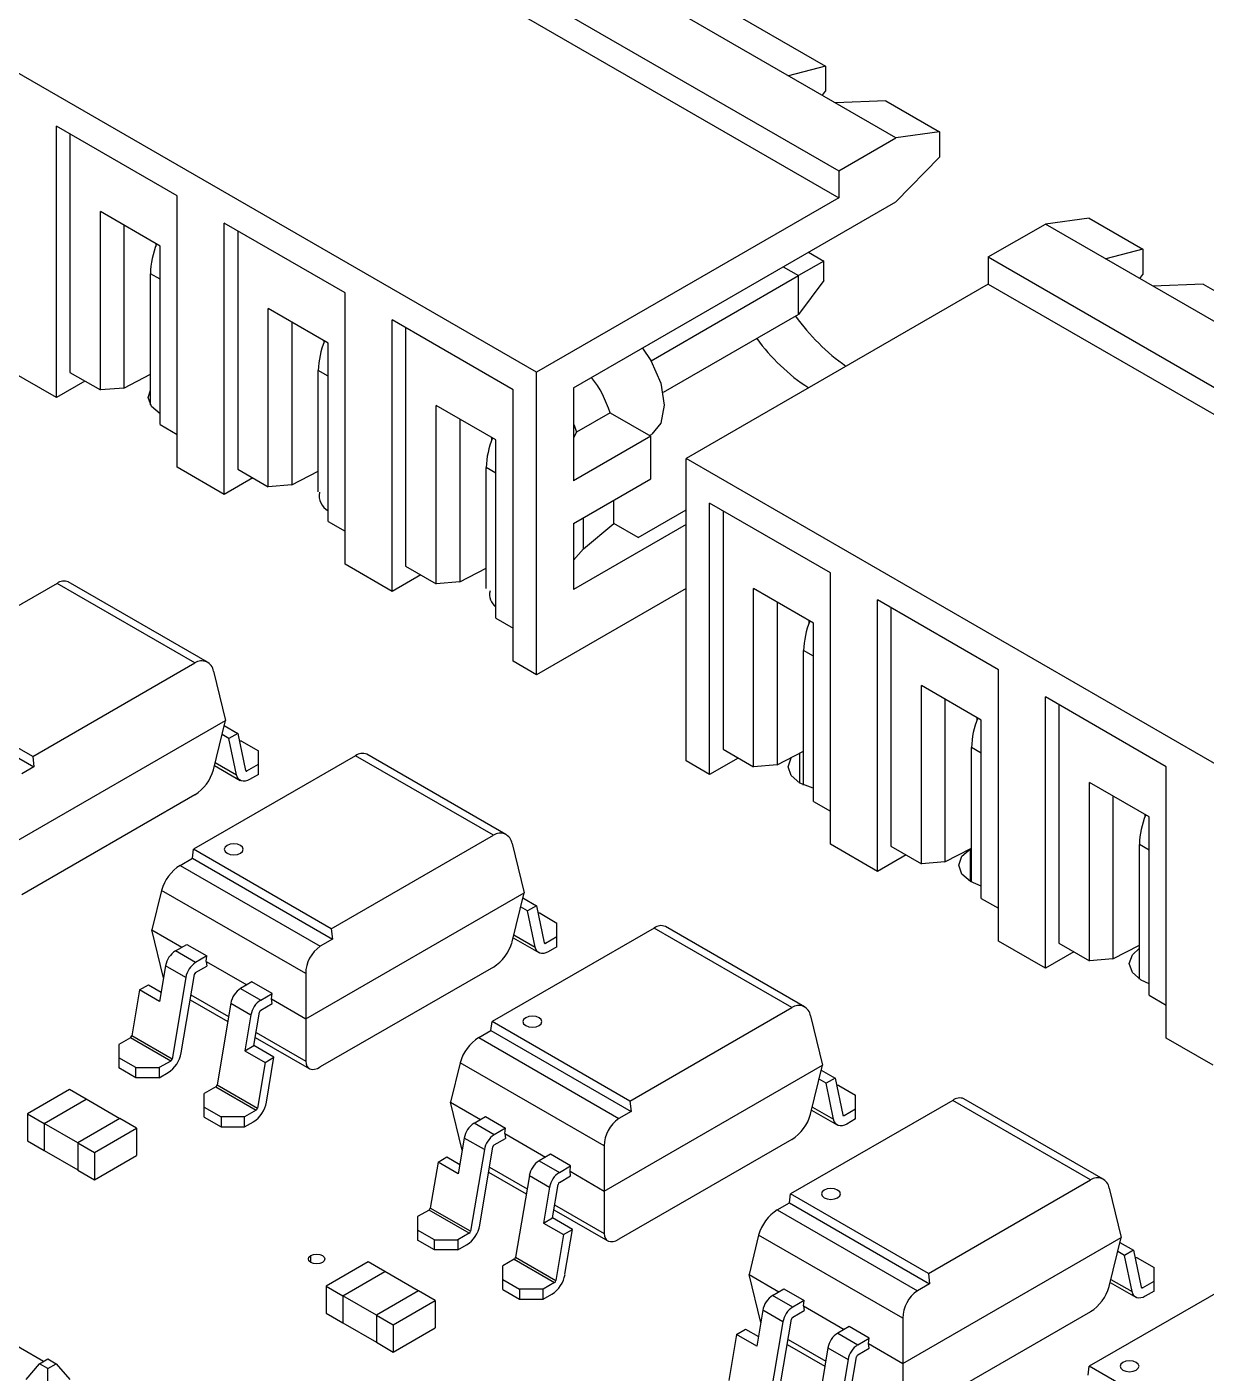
# Model space of a CAD drawing. Header units: millimetres. Extents: x -120 to 67, y -49 to 66.
# Drawn here: x 14.28 to 39.1, y 5.48 to 33.83 of the extents above; entities that cross this region are included whole.
import ezdxf

# ---------------------------------------------------------------- set-up
doc = ezdxf.new("R2010")
doc.units = ezdxf.units.MM

msp = doc.modelspace()

# ---------------------------------------------------------------- linework, layer by layer
at = {"color": 7, "linetype": 'Continuous', "lineweight": 25}
for p, q in [((32.573, 31.494), (4.289, 47.823)), ((3.087, 47.129), (31.371, 30.8)), ((3.087, 46.557), (31.371, 30.229)), ((25.007, 26.555), (-3.277, 42.883)), ((28.826, 34.311), (31.088, 33.005)), ((31.088, 33.005), (30.311, 32.801)), ((31.088, 33.005), (31.088, 32.474)), ((31.024, 32.389), (31.088, 32.474)), ((32.361, 32.27), (31.301, 32.229)), ((32.361, 32.27), (33.493, 31.617)), ((17.441, 30.27), (14.896, 31.739)), ((14.896, 26.023), (14.896, 31.739)), ((15.179, 31.576), (15.179, 26.554)), ((31.371, 30.8), (32.573, 31.494)), ((33.493, 31.617), (32.573, 31.494)), ((33.493, 31.617), (33.493, 31.086)), ((32.573, 30.147), (33.493, 31.086)), ((31.371, 30.8), (31.371, 30.229)), ((17.441, 24.554), (17.441, 30.27)), ((31.371, 30.229), (25.007, 26.555)), ((25.785, 26.228), (32.573, 30.147)), ((17.081, 29.212), (15.822, 29.939)), ((15.822, 26.183), (15.822, 29.939)), ((36.639, 29.8), (35.72, 29.678)), ((36.639, 29.8), (37.771, 29.147)), ((16.317, 29.653), (16.317, 26.223)), ((20.977, 28.229), (18.431, 29.698)), ((18.431, 23.982), (18.431, 29.698)), ((18.714, 29.535), (18.714, 24.513)), ((34.518, 28.984), (35.72, 29.678)), ((64.004, 13.35), (35.72, 29.678)), ((16.989, 29.265), (16.989, 29.207)), ((17.081, 25.456), (17.081, 29.212)), ((30.731, 29.083), (31.053, 28.897)), ((34.518, 28.984), (34.518, 28.412)), ((34.518, 28.984), (62.802, 12.656)), ((37.771, 29.147), (36.993, 28.943)), ((37.771, 29.147), (37.771, 28.616)), ((30.201, 28.777), (30.523, 28.591)), ((31.053, 28.897), (30.523, 28.591)), ((31.053, 28.489), (31.053, 28.897)), ((16.876, 25.868), (16.876, 28.632)), ((17.081, 28.514), (16.876, 28.632)), ((27.417, 26.798), (30.523, 28.591)), ((34.518, 28.412), (28.154, 24.739)), ((30.523, 27.775), (30.523, 28.591)), ((31.053, 28.489), (30.523, 27.775)), ((34.518, 28.412), (62.802, 12.084)), ((37.706, 28.531), (37.771, 28.616)), ((39.043, 28.412), (37.983, 28.372)), ((39.043, 28.412), (41.306, 27.106)), ((20.977, 22.513), (20.977, 28.229)), ((20.616, 27.171), (19.358, 27.898)), ((19.358, 24.142), (19.358, 27.898)), ((19.852, 27.612), (19.852, 24.182)), ((24.512, 26.188), (21.967, 27.657)), ((21.967, 21.941), (21.967, 27.657)), ((30.523, 27.775), (27.669, 26.127)), ((20.524, 27.224), (20.524, 27.166)), ((22.25, 27.494), (22.25, 22.472)), ((20.616, 23.415), (20.616, 27.171)), ((14.896, 26.023), (13.906, 26.595)), ((15.497, 26.37), (14.896, 26.023)), ((15.179, 26.554), (15.822, 26.183)), ((16.317, 26.223), (16.876, 26.512)), ((20.411, 24.04), (20.411, 26.591)), ((20.616, 26.473), (20.411, 26.591)), ((25.007, 20.186), (25.007, 26.555)), ((16.317, 26.223), (15.822, 26.183)), ((24.512, 20.472), (24.512, 26.188)), ((25.785, 26.228), (25.785, 24.269)), ((24.152, 25.13), (22.893, 25.857)), ((22.893, 22.101), (22.893, 25.857)), ((23.388, 25.571), (23.388, 22.141)), ((26.554, 25.702), (25.847, 25.294)), ((26.554, 25.702), (27.411, 25.208)), ((17.081, 25.456), (17.441, 25.248)), ((25.847, 25.294), (25.785, 25.177)), ((27.385, 25.223), (27.43, 25.252)), ((24.06, 25.183), (24.06, 25.125)), ((24.152, 21.374), (24.152, 25.13)), ((27.411, 25.208), (25.785, 24.269)), ((27.411, 24.309), (27.411, 25.208)), ((56.438, 8.41), (28.154, 24.739)), ((28.154, 18.37), (28.154, 24.739)), ((18.431, 23.982), (17.441, 24.554)), ((18.714, 24.513), (19.358, 24.142)), ((19.852, 24.182), (20.411, 24.471)), ((23.947, 21.999), (23.947, 24.55)), ((24.152, 24.432), (23.947, 24.55)), ((19.032, 24.329), (18.431, 23.982)), ((19.852, 24.182), (19.358, 24.142)), ((25.785, 23.37), (27.411, 24.309)), ((26.634, 23.37), (26.634, 23.86)), ((27.144, 23.076), (28.154, 23.659)), ((31.194, 22.33), (28.649, 23.8)), ((28.649, 18.084), (28.649, 23.8)), ((28.932, 23.636), (28.932, 18.614)), ((20.616, 23.415), (20.977, 23.207)), ((25.785, 23.37), (25.785, 21.982)), ((28.154, 23.35), (25.785, 21.982)), ((25.997, 22.84), (25.997, 23.493)), ((25.997, 22.84), (26.634, 23.37)), ((27.144, 23.076), (26.634, 23.37)), ((25.785, 22.595), (25.997, 22.84)), ((21.967, 21.941), (20.977, 22.513)), ((22.25, 22.472), (22.893, 22.101)), ((23.388, 22.141), (23.947, 22.43)), ((18.075, 20.448), (15.145, 22.14)), ((22.568, 22.288), (21.967, 21.941)), ((23.388, 22.141), (22.893, 22.101)), ((31.194, 16.614), (31.194, 22.33)), ((14.91, 22.107), (11.497, 20.136)), ((17.811, 20.432), (14.91, 22.107)), ((28.154, 22.003), (25.007, 20.186)), ((30.834, 21.273), (29.575, 21.999)), ((29.575, 18.243), (29.575, 21.999)), ((30.07, 21.713), (30.07, 18.284)), ((34.73, 20.289), (32.184, 21.759)), ((32.184, 16.043), (32.184, 21.759)), ((32.467, 21.595), (32.467, 16.573)), ((24.152, 21.374), (24.512, 21.166)), ((30.742, 21.326), (30.742, 21.268)), ((30.834, 17.516), (30.834, 21.273)), ((14.398, 18.462), (17.811, 20.432)), ((25.007, 20.186), (24.512, 20.472)), ((30.629, 17.861), (30.629, 20.692)), ((30.834, 20.574), (30.629, 20.692)), ((14.398, 18.462), (11.497, 20.136)), ((18.204, 20.258), (18.456, 19.221)), ((34.73, 14.573), (34.73, 20.289)), ((11.472, 19.947), (14.423, 18.243)), ((34.369, 19.231), (33.111, 19.958)), ((33.111, 16.202), (33.111, 19.958)), ((33.606, 19.672), (33.606, 16.243)), ((38.266, 18.248), (35.72, 19.718)), ((35.72, 14.002), (35.72, 19.718)), ((34.277, 19.285), (34.277, 19.227)), ((36.003, 19.554), (36.003, 14.532)), ((13.86, 16.568), (18.456, 19.221)), ((18.204, 18.185), (18.456, 19.221)), ((18.43, 19.115), (18.718, 18.949)), ((34.369, 15.475), (34.369, 19.231)), ((18.53, 18.84), (18.384, 18.924)), ((18.718, 18.949), (18.53, 18.84)), ((18.689, 18.078), (18.53, 18.84)), ((18.718, 18.949), (18.88, 18.169)), ((18.795, 18.788), (18.751, 18.788)), ((18.795, 18.788), (19.149, 18.584)), ((14.398, 18.462), (14.423, 18.243)), ((21.196, 18.478), (17.783, 16.508)), ((19.149, 18.086), (19.149, 18.584)), ((24.097, 16.803), (21.196, 18.478)), ((24.361, 16.82), (21.432, 18.511)), ((29.25, 18.431), (28.649, 18.084)), ((28.932, 18.614), (29.575, 18.243)), ((30.07, 18.284), (30.629, 18.572)), ((30.551, 17.901), (30.551, 18.532)), ((34.164, 15.815), (34.164, 18.651)), ((34.369, 18.533), (34.164, 18.651)), ((14.423, 18.243), (14.167, 18.096)), ((18.225, 18.272), (18.765, 17.96)), ((18.241, 18.337), (18.689, 18.078)), ((18.879, 18.176), (18.908, 18.16)), ((18.908, 18.16), (19.149, 18.299)), ((28.649, 18.084), (28.154, 18.37)), ((30.07, 18.284), (29.575, 18.243)), ((38.266, 12.532), (38.266, 18.248)), ((19.149, 18.086), (18.965, 17.98)), ((37.905, 17.19), (36.646, 17.917)), ((36.646, 14.161), (36.646, 17.917)), ((17.811, 17.656), (14.167, 15.552)), ((37.141, 17.631), (37.141, 14.202)), ((30.834, 17.516), (31.194, 17.308)), ((37.813, 17.244), (37.813, 17.186)), ((37.905, 13.434), (37.905, 17.19)), ((20.684, 14.833), (24.097, 16.803)), ((17.759, 16.318), (17.783, 16.508)), ((20.684, 14.833), (17.783, 16.508)), ((24.49, 16.629), (24.742, 15.593)), ((32.184, 16.043), (31.194, 16.614)), ((32.467, 16.573), (33.111, 16.202)), ((33.606, 16.243), (34.164, 16.531)), ((34.143, 15.827), (34.143, 16.52)), ((37.7, 13.775), (37.7, 16.61)), ((37.905, 16.492), (37.7, 16.61)), ((17.503, 16.17), (17.759, 16.318)), ((17.503, 16.17), (20.453, 14.467)), ((17.759, 16.318), (20.709, 14.615)), ((32.786, 16.39), (32.184, 16.043)), ((33.606, 16.243), (33.111, 16.202)), ((17.11, 15.641), (16.907, 14.809)), ((20.146, 13.889), (17.11, 15.641)), ((20.146, 12.939), (24.742, 15.593)), ((24.49, 14.556), (24.742, 15.593)), ((24.716, 15.486), (25.004, 15.32)), ((25.004, 15.32), (24.816, 15.211)), ((25.004, 15.32), (25.167, 14.54)), ((34.369, 15.475), (34.73, 15.267)), ((24.816, 15.211), (24.67, 15.295)), ((24.975, 14.45), (24.816, 15.211)), ((25.082, 15.16), (25.037, 15.16)), ((25.082, 15.16), (25.435, 14.955)), ((16.907, 14.809), (17.537, 14.445)), ((17.153, 13.798), (16.907, 14.809)), ((20.684, 14.833), (20.709, 14.615)), ((27.482, 14.849), (24.07, 12.879)), ((25.435, 14.457), (25.435, 14.955)), ((30.383, 13.174), (27.482, 14.849)), ((30.648, 13.191), (27.718, 14.882)), ((17.404, 14.369), (17.642, 14.506)), ((17.642, 14.506), (18.066, 14.261)), ((20.709, 14.615), (20.453, 14.467)), ((24.511, 14.643), (25.051, 14.331)), ((24.527, 14.708), (24.975, 14.45)), ((25.165, 14.547), (25.194, 14.531)), ((25.194, 14.531), (25.435, 14.67)), ((35.72, 14.002), (34.73, 14.573)), ((36.003, 14.532), (36.646, 14.161)), ((37.141, 14.202), (37.7, 14.49)), ((17.828, 14.124), (17.404, 14.369)), ((18.066, 14.261), (17.828, 14.124)), ((18.053, 14.147), (18.066, 14.261)), ((25.435, 14.457), (25.251, 14.351)), ((36.321, 14.349), (35.72, 14.002)), ((37.141, 14.202), (36.646, 14.161)), ((17.197, 14.056), (17.07, 13.303)), ((17.621, 13.811), (17.197, 14.056)), ((17.828, 13.912), (18.066, 14.049)), ((18.053, 14.147), (18.908, 13.654)), ((18.053, 14.147), (18.066, 14.049)), ((24.097, 14.027), (20.453, 11.924)), ((16.646, 13.548), (16.834, 13.656)), ((16.834, 13.656), (17.103, 13.501)), ((17.621, 13.811), (17.332, 12.091)), ((17.523, 12.222), (17.801, 13.87)), ((19.013, 13.714), (18.776, 13.577)), ((19.438, 13.469), (19.013, 13.714)), ((20.146, 13.889), (20.146, 12.048)), ((16.646, 13.548), (16.483, 12.581)), ((17.07, 13.303), (16.646, 13.548)), ((17.711, 13.338), (18.504, 12.88)), ((17.729, 13.444), (18.522, 12.986)), ((18.776, 13.577), (19.2, 13.332)), ((19.2, 13.332), (19.438, 13.469)), ((19.425, 13.356), (19.438, 13.469)), ((19.425, 13.356), (20.146, 12.939)), ((19.438, 13.257), (19.425, 13.356)), ((37.905, 13.434), (38.266, 13.226)), ((18.568, 13.264), (18.279, 11.544)), ((18.568, 13.264), (18.993, 13.019)), ((19.054, 12.375), (19.172, 13.078)), ((19.2, 13.12), (19.438, 13.257)), ((26.97, 11.204), (30.383, 13.174)), ((18.993, 13.019), (18.866, 12.266)), ((24.045, 12.689), (24.07, 12.879)), ((26.97, 11.204), (24.07, 12.879)), ((30.776, 13), (31.028, 11.964)), ((16.455, 12.539), (16.214, 12.4)), ((17.304, 12.049), (16.455, 12.539)), ((17.332, 12.091), (16.483, 12.581)), ((19.083, 12.546), (20.218, 11.89)), ((19.101, 12.652), (20.146, 12.048)), ((23.789, 12.541), (24.045, 12.689)), ((23.789, 12.541), (26.739, 10.838)), ((24.045, 12.689), (26.995, 10.986)), ((39.255, 11.961), (38.266, 12.532)), ((16.214, 12.4), (16.214, 11.902)), ((18.866, 12.266), (19.054, 12.375)), ((18.866, 12.266), (19.29, 12.021)), ((19.478, 12.13), (19.054, 12.375)), ((16.568, 11.91), (16.214, 12.114)), ((16.568, 11.91), (17.063, 11.91)), ((16.568, 11.698), (16.568, 11.91)), ((17.304, 12.049), (17.063, 11.91)), ((17.063, 11.91), (17.063, 11.698)), ((19.29, 12.021), (19.128, 11.054)), ((19.29, 12.021), (19.478, 12.13)), ((19.319, 11.185), (19.478, 12.13)), ((23.396, 12.012), (23.194, 11.18)), ((26.432, 10.26), (23.396, 12.012)), ((26.432, 9.31), (31.028, 11.964)), ((30.776, 10.927), (31.028, 11.964)), ((16.568, 11.698), (16.214, 11.902)), ((17.063, 11.698), (16.568, 11.698)), ((17.063, 11.698), (17.247, 11.804)), ((31.102, 11.582), (30.956, 11.666)), ((31.002, 11.857), (31.29, 11.691)), ((31.29, 11.691), (31.102, 11.582)), ((31.29, 11.691), (31.453, 10.912)), ((15.171, 11.447), (14.288, 10.937)), ((15.525, 11.243), (15.171, 11.447)), ((18.251, 11.502), (18.01, 11.363)), ((18.01, 10.865), (18.01, 11.363)), ((18.251, 11.502), (19.1, 11.012)), ((18.279, 11.544), (19.128, 11.054)), ((31.261, 10.821), (31.102, 11.582)), ((31.368, 11.531), (31.323, 11.531)), ((31.368, 11.531), (31.721, 11.327)), ((14.641, 10.733), (15.525, 11.243)), ((14.642, 10.732), (15.524, 11.242)), ((16.231, 10.834), (15.524, 11.242)), ((15.525, 11.243), (15.525, 11.241)), ((18.01, 11.078), (18.364, 10.873)), ((23.194, 11.18), (23.823, 10.817)), ((23.439, 10.169), (23.194, 11.18)), ((26.97, 11.204), (26.995, 10.986)), ((33.769, 11.22), (30.356, 9.25)), ((30.813, 11.079), (31.261, 10.821)), ((31.721, 10.828), (31.721, 11.327)), ((36.669, 9.545), (33.769, 11.22)), ((36.934, 9.562), (34.004, 11.253)), ((14.288, 10.937), (14.288, 10.365)), ((14.288, 10.937), (14.641, 10.733)), ((16.232, 10.835), (15.348, 10.324)), ((16.586, 10.631), (16.232, 10.835)), ((18.01, 10.865), (18.364, 10.661)), ((18.859, 10.873), (18.364, 10.873)), ((18.364, 10.873), (18.364, 10.661)), ((19.1, 11.012), (18.859, 10.873)), ((18.859, 10.661), (18.859, 10.873)), ((23.69, 10.74), (23.928, 10.877)), ((23.928, 10.877), (24.352, 10.632)), ((26.995, 10.986), (26.739, 10.838)), ((30.797, 11.014), (31.337, 10.703)), ((31.451, 10.918), (31.48, 10.902)), ((31.48, 10.902), (31.721, 11.041)), ((31.721, 10.828), (31.537, 10.722)), ((14.641, 10.733), (14.641, 10.161)), ((15.348, 10.324), (14.642, 10.732)), ((14.642, 10.732), (14.642, 10.161)), ((15.702, 10.12), (16.586, 10.631)), ((16.586, 10.631), (16.586, 10.059)), ((18.364, 10.661), (18.859, 10.661)), ((18.859, 10.661), (19.043, 10.767)), ((24.114, 10.495), (23.69, 10.74)), ((24.352, 10.632), (24.114, 10.495)), ((24.339, 10.519), (24.352, 10.632)), ((24.339, 10.519), (25.195, 10.025)), ((24.339, 10.519), (24.352, 10.42)), ((14.288, 10.365), (14.641, 10.161)), ((15.348, 10.324), (15.348, 9.753)), ((15.348, 10.324), (15.702, 10.12)), ((23.483, 10.427), (23.356, 9.674)), ((23.907, 10.182), (23.483, 10.427)), ((23.809, 8.593), (24.087, 10.241)), ((24.114, 10.283), (24.352, 10.42)), ((26.432, 10.26), (26.432, 8.419)), ((30.383, 10.398), (26.739, 8.295)), ((14.641, 10.161), (14.642, 10.161)), ((14.642, 10.161), (15.348, 9.754)), ((15.702, 10.12), (15.702, 9.549)), ((15.702, 9.549), (16.586, 10.059)), ((22.932, 9.919), (23.12, 10.028)), ((23.12, 10.028), (23.389, 9.872)), ((23.907, 10.182), (23.618, 8.462)), ((25.3, 10.085), (25.062, 9.948)), ((25.062, 9.948), (25.486, 9.703)), ((25.724, 9.84), (25.3, 10.085)), ((15.348, 9.753), (15.702, 9.549)), ((22.932, 9.919), (22.769, 8.952)), ((23.356, 9.674), (22.932, 9.919)), ((23.997, 9.709), (24.79, 9.251)), ((24.015, 9.815), (24.808, 9.357)), ((25.486, 9.703), (25.724, 9.84)), ((25.711, 9.727), (25.724, 9.84)), ((25.711, 9.727), (26.432, 9.31)), ((25.724, 9.628), (25.711, 9.727)), ((24.855, 9.635), (24.565, 7.915)), ((24.855, 9.635), (25.279, 9.39)), ((25.279, 9.39), (25.152, 8.637)), ((25.34, 8.746), (25.459, 9.449)), ((25.486, 9.491), (25.724, 9.628)), ((33.256, 7.575), (36.669, 9.545)), ((37.062, 9.371), (37.314, 8.335)), ((30.331, 9.06), (30.356, 9.25)), ((33.256, 7.575), (30.356, 9.25)), ((22.742, 8.91), (22.501, 8.771)), ((23.59, 8.42), (22.742, 8.91)), ((23.618, 8.462), (22.769, 8.952)), ((25.369, 8.917), (26.504, 8.261)), ((25.387, 9.023), (26.432, 8.419)), ((30.075, 8.912), (30.331, 9.06)), ((30.075, 8.912), (33.026, 7.209)), ((30.331, 9.06), (33.281, 7.357)), ((22.501, 8.771), (22.501, 8.273)), ((25.152, 8.637), (25.34, 8.746)), ((25.152, 8.637), (25.576, 8.392)), ((25.765, 8.501), (25.34, 8.746)), ((22.854, 8.281), (22.501, 8.485)), ((22.854, 8.069), (22.501, 8.273)), ((22.854, 8.281), (23.349, 8.281)), ((22.854, 8.069), (22.854, 8.281)), ((23.59, 8.42), (23.349, 8.281)), ((23.349, 8.281), (23.349, 8.069)), ((25.576, 8.392), (25.414, 7.425)), ((25.576, 8.392), (25.765, 8.501)), ((25.605, 7.556), (25.765, 8.501)), ((29.682, 8.383), (29.48, 7.551)), ((32.718, 6.631), (29.682, 8.383)), ((32.718, 5.681), (37.314, 8.335)), ((37.062, 7.298), (37.314, 8.335)), ((37.288, 8.228), (37.576, 8.062)), ((20.252, 7.808), (20.252, 7.951)), ((23.349, 8.069), (22.854, 8.069)), ((23.349, 8.069), (23.533, 8.175)), ((37.388, 7.953), (37.242, 8.037)), ((37.576, 8.062), (37.388, 7.953)), ((37.547, 7.192), (37.388, 7.953)), ((37.576, 8.062), (37.739, 7.283)), ((21.458, 7.818), (20.574, 7.308)), ((21.811, 7.614), (21.458, 7.818)), ((24.538, 7.873), (24.297, 7.734)), ((24.297, 7.236), (24.297, 7.734)), ((24.538, 7.873), (25.386, 7.384)), ((24.565, 7.915), (25.414, 7.425)), ((37.654, 7.902), (37.61, 7.902)), ((37.654, 7.902), (38.007, 7.698)), ((38.007, 7.2), (38.007, 7.698)), ((20.927, 7.104), (21.811, 7.614)), ((20.928, 7.103), (21.81, 7.613)), ((22.517, 7.205), (21.81, 7.613)), ((21.811, 7.614), (21.811, 7.612)), ((24.297, 7.449), (24.65, 7.244)), ((25.386, 7.384), (25.145, 7.244)), ((29.48, 7.551), (30.109, 7.188)), ((29.726, 6.541), (29.48, 7.551)), ((33.256, 7.575), (33.281, 7.357)), ((40.055, 7.591), (36.642, 5.621)), ((37.083, 7.385), (37.624, 7.074)), ((37.099, 7.45), (37.547, 7.192)), ((37.767, 7.273), (38.007, 7.412)), ((20.574, 7.308), (20.927, 7.104)), ((20.574, 7.308), (20.574, 6.736)), ((20.927, 7.104), (20.927, 6.532)), ((20.928, 7.103), (20.928, 6.533)), ((21.634, 6.695), (20.928, 7.103)), ((22.518, 7.206), (21.634, 6.695)), ((22.872, 7.002), (22.518, 7.206)), ((24.297, 7.236), (24.65, 7.032)), ((25.145, 7.244), (24.65, 7.244)), ((24.65, 7.244), (24.65, 7.032)), ((25.145, 7.032), (25.145, 7.244)), ((25.145, 7.032), (25.329, 7.138)), ((29.976, 7.111), (30.214, 7.248)), ((30.401, 6.866), (29.976, 7.111)), ((30.214, 7.248), (30.638, 7.003)), ((33.281, 7.357), (33.026, 7.209)), ((37.737, 7.29), (37.767, 7.273)), ((38.007, 7.2), (37.824, 7.093)), ((21.988, 6.491), (22.872, 7.002)), ((22.872, 7.002), (22.872, 6.43)), ((24.65, 7.032), (25.145, 7.032)), ((30.638, 7.003), (30.401, 6.866)), ((30.625, 6.89), (30.638, 7.003)), ((30.625, 6.89), (31.481, 6.396)), ((30.625, 6.89), (30.638, 6.791)), ((20.574, 6.736), (20.927, 6.532)), ((20.927, 6.532), (20.928, 6.533)), ((20.928, 6.533), (21.634, 6.125)), ((21.634, 6.695), (21.988, 6.491)), ((21.634, 6.695), (21.634, 6.124)), ((29.769, 6.798), (29.642, 6.045)), ((30.193, 6.553), (29.769, 6.798)), ((30.193, 6.553), (29.904, 4.833)), ((30.096, 4.964), (30.373, 6.612)), ((30.401, 6.654), (30.638, 6.791)), ((32.718, 6.631), (32.718, 4.79)), ((36.669, 6.769), (33.026, 4.666)), ((14.626, 5.72), (13.393, 6.432)), ((21.988, 6.491), (21.988, 5.92)), ((21.988, 5.92), (22.872, 6.43)), ((29.218, 6.29), (29.055, 5.323)), ((29.218, 6.29), (29.406, 6.399)), ((29.642, 6.045), (29.218, 6.29)), ((29.406, 6.399), (29.676, 6.243)), ((31.586, 6.456), (31.348, 6.319)), ((31.348, 6.319), (31.772, 6.074)), ((32.01, 6.211), (31.586, 6.456)), ((21.634, 6.124), (21.988, 5.92)), ((30.283, 6.08), (31.076, 5.622)), ((30.301, 6.186), (31.094, 5.728)), ((31.141, 6.006), (30.851, 4.286)), ((31.141, 6.006), (31.565, 5.761)), ((31.772, 6.074), (32.01, 6.211)), ((31.772, 5.862), (32.01, 5.999)), ((31.997, 6.098), (32.01, 6.211)), ((31.997, 6.098), (32.718, 5.681)), ((32.01, 5.999), (31.997, 6.098)), ((14.257, 5.344), (14.54, 5.671)), ((14.54, 5.671), (14.717, 5.773)), ((14.717, 5.569), (14.54, 5.671)), ((14.717, 5.773), (14.894, 5.671)), ((14.717, 5.569), (14.894, 5.671)), ((14.894, 5.671), (15.176, 5.344)), ((31.565, 5.761), (31.438, 5.008)), ((31.626, 5.117), (31.745, 5.82)), ((14.717, 4.255), (14.717, 5.569)), ((36.617, 5.431), (36.642, 5.621)), ((39.543, 3.946), (36.642, 5.621))]:
    msp.add_line(p, q, dxfattribs=at)
at = {"color": 7, "linetype": 'Continuous', "lineweight": 25, "flags": 128}
for points in [[(27.236, 27.066), (27.415, 26.801), (27.622, 26.324), (27.694, 25.861), (27.622, 25.481), (27.43, 25.252)], [(17.081, 25.677), (16.896, 25.836), (16.832, 26.024), (16.876, 26.18)], [(25.785, 25.47), (25.803, 25.422), (25.847, 25.294)], [(30.834, 17.793), (30.827, 17.794), (30.551, 17.901), (30.367, 18.06), (30.302, 18.248), (30.367, 18.435), (30.369, 18.438)], [(18.88, 18.169), (18.882, 18.165), (18.884, 18.161), (18.887, 18.158), (18.89, 18.157), (18.894, 18.156), (18.899, 18.156), (18.903, 18.157), (18.908, 18.16)], [(18.965, 17.98), (18.917, 17.957), (18.871, 17.944), (18.827, 17.942), (18.787, 17.95), (18.753, 17.969), (18.724, 17.997), (18.703, 18.034), (18.689, 18.078)], [(18.491, 16.589), (18.447, 16.552), (18.432, 16.508), (18.447, 16.463), (18.491, 16.426), (18.555, 16.401), (18.632, 16.392), (18.708, 16.401), (18.773, 16.426), (18.817, 16.463), (18.832, 16.508), (18.817, 16.552), (18.773, 16.589), (18.708, 16.614), (18.632, 16.623), (18.555, 16.614), (18.491, 16.589)], [(18.491, 16.589), (18.447, 16.552), (18.432, 16.508), (18.447, 16.463), (18.491, 16.426), (18.555, 16.401), (18.632, 16.392), (18.708, 16.401), (18.773, 16.426), (18.817, 16.463), (18.832, 16.508), (18.817, 16.552), (18.773, 16.589), (18.708, 16.614), (18.632, 16.623), (18.555, 16.614), (18.491, 16.589)], [(34.369, 15.733), (34.143, 15.827), (33.959, 15.986), (33.894, 16.174), (33.959, 16.362), (34.143, 16.521)], [(25.167, 14.54), (25.168, 14.536), (25.17, 14.532), (25.173, 14.529), (25.176, 14.528), (25.18, 14.527), (25.185, 14.527), (25.189, 14.528), (25.194, 14.531)], [(25.251, 14.351), (25.203, 14.328), (25.157, 14.316), (25.113, 14.313), (25.074, 14.321), (25.039, 14.34), (25.01, 14.368), (24.989, 14.405), (24.975, 14.45)], [(37.905, 13.677), (37.735, 13.753), (37.551, 13.912), (37.486, 14.1), (37.551, 14.288), (37.7, 14.426)], [(24.777, 12.96), (24.733, 12.923), (24.718, 12.879), (24.733, 12.834), (24.777, 12.797), (24.842, 12.772), (24.918, 12.763), (24.995, 12.772), (25.06, 12.797), (25.103, 12.834), (25.118, 12.879), (25.103, 12.923), (25.06, 12.96), (24.995, 12.985), (24.918, 12.994), (24.842, 12.985), (24.777, 12.96)], [(24.777, 12.96), (24.733, 12.923), (24.718, 12.879), (24.733, 12.834), (24.777, 12.797), (24.842, 12.772), (24.918, 12.763), (24.995, 12.772), (25.06, 12.797), (25.103, 12.834), (25.118, 12.879), (25.103, 12.923), (25.06, 12.96), (24.995, 12.985), (24.918, 12.994), (24.842, 12.985), (24.777, 12.96)], [(20.146, 12.048), (20.152, 11.99), (20.169, 11.943), (20.196, 11.906), (20.234, 11.883), (20.279, 11.873), (20.333, 11.876), (20.391, 11.893), (20.453, 11.924)], [(31.537, 10.722), (31.49, 10.699), (31.443, 10.687), (31.4, 10.684), (31.36, 10.692), (31.325, 10.711), (31.297, 10.739), (31.275, 10.776), (31.261, 10.821)], [(31.453, 10.912), (31.454, 10.907), (31.456, 10.903), (31.459, 10.901), (31.463, 10.899), (31.467, 10.898), (31.471, 10.898), (31.476, 10.899), (31.48, 10.902)], [(31.063, 9.331), (31.02, 9.294), (31.004, 9.25), (31.02, 9.206), (31.063, 9.168), (31.128, 9.143), (31.204, 9.134), (31.281, 9.143), (31.346, 9.168), (31.389, 9.206), (31.404, 9.25), (31.389, 9.294), (31.346, 9.331), (31.281, 9.356), (31.204, 9.365), (31.128, 9.356), (31.063, 9.331)], [(31.063, 9.331), (31.02, 9.294), (31.004, 9.25), (31.02, 9.206), (31.063, 9.168), (31.128, 9.143), (31.204, 9.134), (31.281, 9.143), (31.346, 9.168), (31.389, 9.206), (31.404, 9.25), (31.389, 9.294), (31.346, 9.331), (31.281, 9.356), (31.204, 9.365), (31.128, 9.356), (31.063, 9.331)], [(26.432, 8.419), (26.438, 8.361), (26.455, 8.314), (26.482, 8.277), (26.52, 8.254), (26.566, 8.244), (26.619, 8.247), (26.677, 8.264), (26.739, 8.295)], [(20.252, 7.951), (20.309, 7.973), (20.376, 7.98), (20.443, 7.973), (20.499, 7.951), (20.537, 7.918), (20.551, 7.879), (20.537, 7.841), (20.499, 7.808), (20.443, 7.786), (20.376, 7.778), (20.309, 7.786), (20.252, 7.808), (20.214, 7.841), (20.201, 7.879), (20.214, 7.918), (20.252, 7.951)], [(37.824, 7.093), (37.776, 7.071), (37.729, 7.058), (37.686, 7.055), (37.646, 7.063), (37.611, 7.082), (37.583, 7.11), (37.561, 7.147), (37.547, 7.192)], [(37.739, 7.283), (37.74, 7.278), (37.742, 7.274), (37.745, 7.272), (37.749, 7.27), (37.753, 7.269), (37.757, 7.269), (37.762, 7.27), (37.767, 7.273)], [(37.349, 5.702), (37.306, 5.665), (37.291, 5.621), (37.306, 5.577), (37.349, 5.539), (37.414, 5.514), (37.491, 5.505), (37.567, 5.514), (37.632, 5.539), (37.675, 5.577), (37.691, 5.621), (37.675, 5.665), (37.632, 5.702), (37.567, 5.727), (37.491, 5.736), (37.414, 5.727), (37.349, 5.702)], [(37.349, 5.702), (37.306, 5.665), (37.291, 5.621), (37.306, 5.577), (37.349, 5.539), (37.414, 5.514), (37.491, 5.505), (37.567, 5.514), (37.632, 5.539), (37.675, 5.577), (37.691, 5.621), (37.675, 5.665), (37.632, 5.702), (37.567, 5.727), (37.491, 5.736), (37.414, 5.727), (37.349, 5.702)]]:
    msp.add_lwpolyline(points, dxfattribs=at)
at = {"color": 7, "linetype": 'Continuous', "lineweight": 25}
for centre, radius, start, end in [((18.602, 28.593), 1.727, 157.4718, 178.7023), ((34.117, 30.35), 4.494, 215.5342, 234.7118), ((32.907, 29.607), 4.016, 215.6452, 237.2711), ((22.138, 26.552), 1.727, 157.4718, 178.7023), ((24.287, 24.997), 2.374, 17.281, 37.6767), ((25.674, 24.511), 1.727, 157.4718, 178.7023), ((20.784, 23.955), 0.357, 168.3554, 241.973), ((15.056, 21.925), 0.233, 67.3728, 128.6589), ((24.357, 21.88), 0.339, 167.5206, 232.6988), ((32.356, 20.653), 1.727, 157.4718, 178.7023), ((17.954, 20.225), 0.252, 7.5999, 124.6186), ((35.891, 18.612), 1.727, 157.4718, 178.7023), ((21.342, 18.296), 0.233, 67.3728, 128.6589), ((17.326, 18.426), 0.91, 302.177, 344.6076), ((39.427, 16.571), 1.727, 157.4718, 178.7023), ((24.24, 16.596), 0.252, 7.5999, 124.6186), ((17.988, 15.4), 0.91, 122.177, 164.6076), ((27.628, 14.667), 0.233, 67.3728, 128.6589), ((20.84, 13.89), 0.694, 123.8784, 180.1411), ((23.612, 14.797), 0.91, 302.177, 344.6076), ((17.659, 13.974), 0.47, 122.9275, 170.0427), ((18.084, 13.73), 0.47, 122.9275, 170.0427), ((17.862, 13.859), 0.0627, 122.9275, 170.0427), ((19.031, 13.183), 0.47, 122.9275, 170.0427), ((19.455, 12.938), 0.47, 122.9275, 170.0427), ((19.234, 13.067), 0.0627, 122.9275, 170.0427), ((30.526, 12.967), 0.252, 7.5999, 124.6186), ((16.421, 12.592), 0.0627, 302.9275, 350.0427), ((24.274, 11.771), 0.91, 122.177, 164.6076), ((16.906, 12.33), 0.627, 302.9275, 350.0427), ((17.27, 12.102), 0.0627, 302.9275, 350.0427), ((18.217, 11.555), 0.0627, 302.9275, 350.0427), ((18.702, 11.293), 0.627, 302.9275, 350.0427), ((33.914, 11.038), 0.233, 67.3728, 128.6589), ((19.066, 11.065), 0.0627, 302.9275, 350.0427), ((27.127, 10.261), 0.694, 123.8784, 180.1411), ((29.898, 11.169), 0.91, 302.177, 344.6076), ((23.946, 10.346), 0.47, 122.9275, 170.0427), ((24.37, 10.101), 0.47, 122.9275, 170.0427), ((24.148, 10.23), 0.0627, 122.9275, 170.0427), ((25.317, 9.554), 0.47, 122.9275, 170.0427), ((25.742, 9.309), 0.47, 122.9275, 170.0427), ((25.52, 9.438), 0.0627, 122.9275, 170.0427), ((36.812, 9.338), 0.252, 7.5999, 124.6186), ((22.707, 8.963), 0.0627, 302.9275, 350.0427), ((30.56, 8.142), 0.91, 122.177, 164.6076), ((23.192, 8.701), 0.627, 302.9275, 350.0427), ((23.556, 8.473), 0.0627, 302.9275, 350.0427), ((24.504, 7.926), 0.0627, 302.9275, 350.0427), ((24.988, 7.664), 0.627, 302.9275, 350.0427), ((25.352, 7.436), 0.0627, 302.9275, 350.0427), ((30.232, 6.717), 0.47, 122.9275, 170.0427), ((33.413, 6.633), 0.694, 123.8784, 180.1411), ((36.184, 7.54), 0.91, 302.177, 344.6076), ((30.656, 6.472), 0.47, 122.9275, 170.0427), ((30.435, 6.601), 0.0627, 122.9275, 170.0427), ((31.604, 5.925), 0.47, 122.9275, 170.0427), ((32.028, 5.68), 0.47, 122.9275, 170.0427), ((31.806, 5.809), 0.0627, 122.9275, 170.0427)]:
    msp.add_arc(centre, radius, start, end, dxfattribs=at)

doc.saveas('drawing.dxf')
